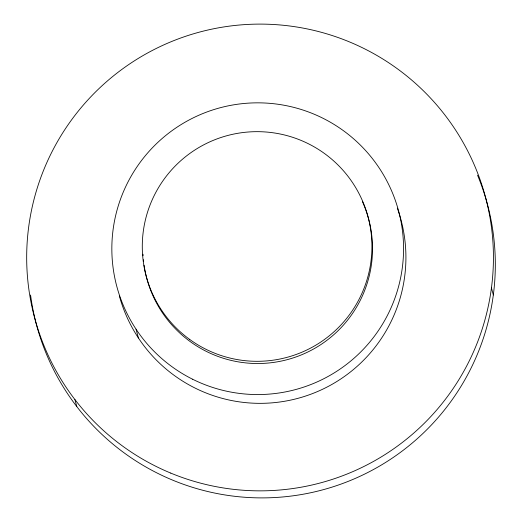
<?xml version="1.0" encoding="UTF-8"?>
<svg xmlns="http://www.w3.org/2000/svg" width="522" height="522" viewBox="0 0 522 522"><rect width="100%" height="100%" fill="white"/><g stroke="black" fill="none" stroke-linecap="round" stroke-linejoin="round"><path stroke-width="0.78" d="M491.443 287.929L493.329 294.963M136.066 329.199L138.421 337.982M74.914 399.565L76.799 406.599M477.552 175.196A233.38 233.373 -15 0 1 322.361 489.936A233.38 233.373 -15 0 1 30.563 294.995M397.327 208.161A145.86 145.86 -15 0 1 304.026 396.557A145.86 145.86 -15 0 1 119.381 296.026M362.542 201.864A114.82 114.82 0 0 1 289.697 358.973A114.82 114.82 0 0 1 144.079 265.241M143.576 261.32A114.82 114.82 0 0 1 143.413 259.741M143.1 255.793A114.82 114.82 0 0 1 143.015 254.214M170.759 473.095A233.38 233.373 -15 0 0 491.437 227.005A233.38 233.373 -15 0 0 117.972 72.343A233.38 233.373 -15 0 0 170.759 473.095M192.611 379.233A145.86 145.86 -15 0 0 403.291 239.8A145.86 145.86 -15 0 0 177.199 127.068A145.86 145.86 -15 0 0 192.611 379.233M189.734 339.463A114.82 114.82 0 0 0 371.318 258.344A114.82 114.82 0 0 0 210.275 141.651A114.82 114.82 0 0 0 189.734 339.463"/></g></svg>
